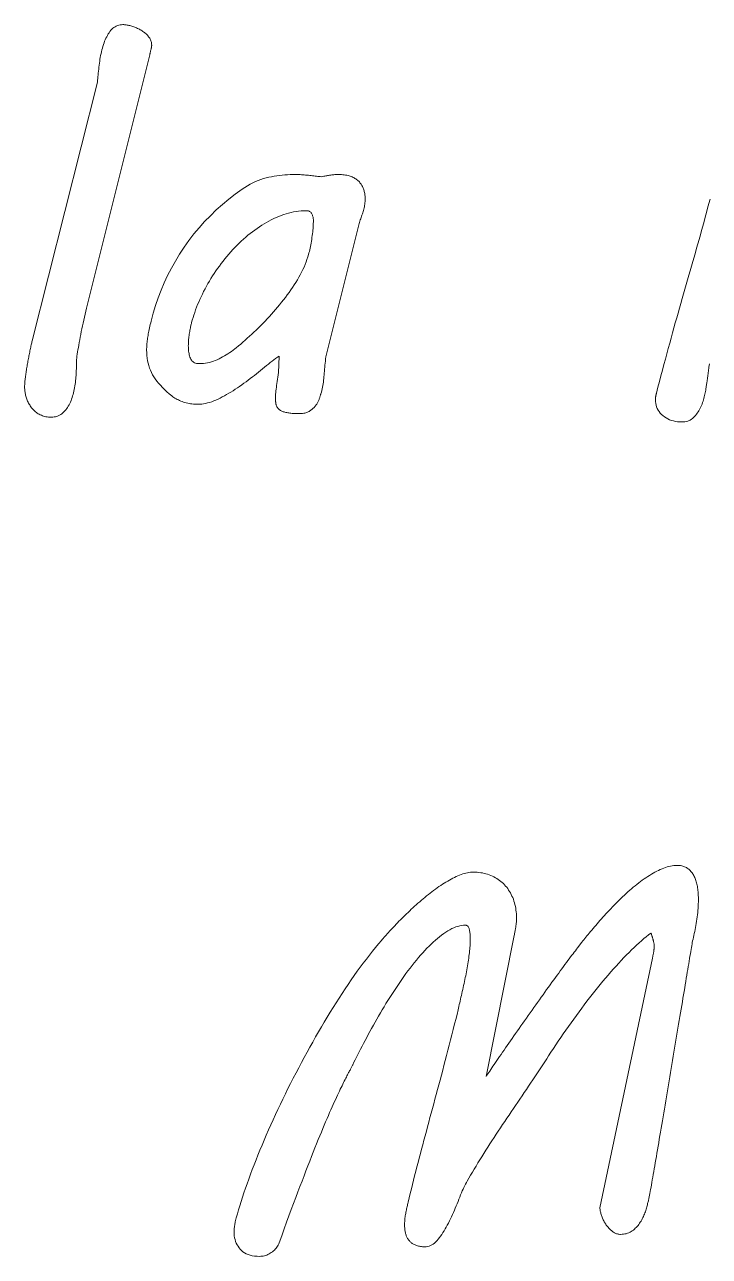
# Model space of a CAD drawing. Extents: x 120.6 to 167.1, y 73.5 to 127.9.
# Drawn here: x 136.31 to 144.14, y 113.58 to 127.66 of the extents above; entities that cross this region are included whole.
import ezdxf

# ---------------------------------------------------------------- set-up
doc = ezdxf.new("R2010")
doc.units = 0

msp = doc.modelspace()

# ---------------------------------------------------------------- linework, layer by layer
at = {"color": 7, "lineweight": 13}
for points in [[(137.141083, 127.005363), (137.142883, 127.025192), (137.144791, 127.045372), (137.146805, 127.065895), (137.148956, 127.086761), (137.151199, 127.107979), (137.153564, 127.129547), (137.156067, 127.151451), (137.158661, 127.173714), (137.161377, 127.19632), (137.164215, 127.219269), (137.167267, 127.242218), (137.170685, 127.264824), (137.174438, 127.287079), (137.178543, 127.30899), (137.182999, 127.330551), (137.187805, 127.351768), (137.192947, 127.372643), (137.198441, 127.393166), (137.204269, 127.413338), (137.210464, 127.433167), (137.217041, 127.452492), (137.224045, 127.471153), (137.231491, 127.489143), (137.239365, 127.506477), (137.247681, 127.52314), (137.256424, 127.539139), (137.265594, 127.554474), (137.275208, 127.569145), (137.285248, 127.583145), (137.295731, 127.596489), (137.306732, 127.608841), (137.318329, 127.619904), (137.330551, 127.629654), (137.343369, 127.638107), (137.356796, 127.645264), (137.370834, 127.651115), (137.385468, 127.65567), (137.400711, 127.65892), (137.416565, 127.660873), (137.433029, 127.661522), (137.442383, 127.661354), (137.451935, 127.660828), (137.4617, 127.659966), (137.471649, 127.658752), (137.481812, 127.657188), (137.492172, 127.655281), (137.502747, 127.653023), (137.513504, 127.650421), (137.524475, 127.647476), (137.535645, 127.64418), (137.54686, 127.640579), (137.557968, 127.636726), (137.568954, 127.632607), (137.579819, 127.628227), (137.590576, 127.623589), (137.601212, 127.618683), (137.611725, 127.613525), (137.622131, 127.608109), (137.632431, 127.602425), (137.642609, 127.596489), (137.652557, 127.590286), (137.662201, 127.583824), (137.671524, 127.577103), (137.680527, 127.570122), (137.689209, 127.562881), (137.697571, 127.555382), (137.705627, 127.547623), (137.713364, 127.539597), (137.720779, 127.531319), (137.727875, 127.522774), (137.734467, 127.514015), (137.740356, 127.505089), (137.74556, 127.495979), (137.750076, 127.486702), (137.753891, 127.477249), (137.757004, 127.467628), (137.75943, 127.457825), (137.761169, 127.447853), (137.762207, 127.437706), (137.762558, 127.427391), (137.762466, 127.422691), (137.762207, 127.417847), (137.76178, 127.412865), (137.761169, 127.40773), (137.760391, 127.402458), (137.75943, 127.397034), (137.758301, 127.391472), (137.757004, 127.385765), (137.755539, 127.379913), (137.753891, 127.373917), (137.752182, 127.367859), (137.750534, 127.361832), (137.748947, 127.355835), (137.747406, 127.349861), (137.745941, 127.343925), (137.744522, 127.338013), (137.743164, 127.33213), (137.741867, 127.326279), (137.740616, 127.32045), (137.739441, 127.314659), (137.016785, 124.418304), (137.00827, 124.383774), (137.000031, 124.349564), (136.992081, 124.315674), (136.984421, 124.282097), (136.977051, 124.24884), (136.969971, 124.215904), (136.963165, 124.183289), (136.956665, 124.150986), (136.950455, 124.119003), (136.944519, 124.087334), (136.938889, 124.056389), (136.933548, 124.026573), (136.928482, 123.997887), (136.923721, 123.970322), (136.919235, 123.943886), (136.915039, 123.918579), (136.911148, 123.894402), (136.907532, 123.871353), (136.904205, 123.849426), (136.901169, 123.828629), (136.901169, 123.759254), (136.901047, 123.741753), (136.900711, 123.72393), (136.900131, 123.705795), (136.899323, 123.68734), (136.898285, 123.668564), (136.897003, 123.649467), (136.895508, 123.630058), (136.893768, 123.610329), (136.8918, 123.590286), (136.889603, 123.569923), (136.887085, 123.549545), (136.884171, 123.529449), (136.880844, 123.509651), (136.877121, 123.490143), (136.872986, 123.470917), (136.868454, 123.451988), (136.86351, 123.433342), (136.858154, 123.414986), (136.852402, 123.396919), (136.846252, 123.379143), (136.839645, 123.361801), (136.83255, 123.345032), (136.824951, 123.32885), (136.816879, 123.31324), (136.808304, 123.29821), (136.799255, 123.283752), (136.789688, 123.269882), (136.779648, 123.256584), (136.769119, 123.243866), (136.758087, 123.231728), (136.746475, 123.220467), (136.734207, 123.210388), (136.721283, 123.2015), (136.707672, 123.193802), (136.693405, 123.187279), (136.678482, 123.181946), (136.662888, 123.177803), (136.646622, 123.174835), (136.6297, 123.173058), (136.612106, 123.17247), (136.59671, 123.172798), (136.581696, 123.173798), (136.567108, 123.175461), (136.552917, 123.177788), (136.539124, 123.180779), (136.525742, 123.184433), (136.512756, 123.188759), (136.500183, 123.193741), (136.488022, 123.199394), (136.476257, 123.205711), (136.46489, 123.212547), (136.453934, 123.219757), (136.44339, 123.227348), (136.433243, 123.235306), (136.423508, 123.243645), (136.414169, 123.252365), (136.405228, 123.261452), (136.396698, 123.27092), (136.38858, 123.280762), (136.380859, 123.290977), (136.37355, 123.30146), (136.366638, 123.31208), (136.360138, 123.322853), (136.354034, 123.333763), (136.348343, 123.344818), (136.343063, 123.356018), (136.338165, 123.367363), (136.333694, 123.378853), (136.32962, 123.390488), (136.325943, 123.402267), (136.322647, 123.414047), (136.319702, 123.425682), (136.317108, 123.437172), (136.31485, 123.448517), (136.312943, 123.459717), (136.311371, 123.470772), (136.310165, 123.481689), (136.309296, 123.492455), (136.308777, 123.503075), (136.308594, 123.513557), (136.308685, 123.523026), (136.308945, 123.532921), (136.309387, 123.543259), (136.309998, 123.554024), (136.310776, 123.565224), (136.311722, 123.576859), (136.312851, 123.588928), (136.314148, 123.601425), (136.315628, 123.614365), (136.317276, 123.627731), (136.319046, 123.641373), (136.320923, 123.655136), (136.322861, 123.669006), (136.324905, 123.682999), (136.327026, 123.697105), (136.329239, 123.711327), (136.331543, 123.725662), (136.333923, 123.74012), (136.336395, 123.754684), (136.338959, 123.769371), (136.341568, 123.784111), (136.344208, 123.798851), (136.346893, 123.813599), (136.349594, 123.828339), (136.352325, 123.843079), (136.355087, 123.857819), (136.35788, 123.872566), (136.360687, 123.887306), (136.363541, 123.902046), (136.366409, 123.916786), (136.369308, 123.931343), (136.372192, 123.945518), (136.375092, 123.959328), (136.377975, 123.972748), (136.380859, 123.985802), (136.383759, 123.998474), (136.386642, 124.01078), (136.389542, 124.022697), (136.392426, 124.034248), (136.395325, 124.045418)], [(139.17894, 123.380592), (139.179138, 123.39769), (139.179749, 123.415451), (139.180756, 123.433876), (139.182175, 123.452972), (139.18399, 123.472725), (139.186218, 123.493149), (139.188858, 123.514236), (139.191895, 123.535988), (139.195328, 123.558403), (139.199173, 123.581482), (139.203018, 123.605461), (139.206451, 123.630562), (139.209488, 123.656799), (139.212128, 123.684158), (139.214355, 123.712646), (139.216171, 123.742256), (139.21759, 123.772995), (139.218597, 123.804871), (139.219208, 123.83786), (139.219406, 123.871986), (139.200134, 123.857849), (139.18045, 123.843193), (139.160355, 123.828018), (139.139862, 123.812325), (139.118958, 123.796112), (139.097656, 123.779373), (139.075943, 123.762115), (139.053833, 123.744339), (139.031311, 123.726044), (139.008392, 123.707222), (138.985184, 123.688232), (138.961792, 123.669418), (138.938232, 123.650772), (138.914505, 123.632301), (138.89061, 123.614006), (138.866531, 123.595879), (138.84227, 123.577927), (138.817841, 123.56015), (138.793243, 123.542549), (138.768478, 123.525116), (138.743637, 123.508049), (138.718811, 123.491531), (138.694031, 123.475555), (138.669281, 123.460136), (138.644547, 123.445267), (138.619843, 123.430946), (138.595169, 123.417168), (138.570526, 123.403946), (138.545914, 123.391266), (138.521332, 123.379143), (138.496918, 123.367882), (138.472824, 123.357811), (138.449051, 123.348923), (138.425598, 123.341217), (138.402466, 123.334702), (138.379639, 123.329369), (138.357132, 123.325218), (138.334946, 123.322258), (138.31308, 123.32048), (138.291534, 123.319885), (138.274277, 123.320145), (138.257202, 123.32093), (138.24028, 123.322227), (138.223541, 123.324051), (138.206985, 123.326393), (138.190598, 123.329254), (138.174377, 123.332634), (138.15834, 123.33654), (138.142471, 123.340958), (138.12677, 123.345901), (138.111389, 123.35128), (138.096481, 123.357002), (138.082031, 123.363075), (138.068039, 123.369492), (138.054504, 123.376251), (138.041443, 123.383362), (138.028839, 123.390823), (138.016693, 123.398628), (138.00502, 123.406776), (137.993805, 123.415276), (137.96402, 123.43956), (137.935944, 123.463837), (137.909561, 123.488121), (137.884888, 123.512398), (137.861923, 123.536682), (137.840668, 123.560959), (137.821106, 123.585243), (137.803253, 123.60952), (137.787109, 123.633804), (137.772675, 123.658081), (137.759766, 123.68277), (137.74823, 123.708267), (137.738037, 123.734566), (137.729202, 123.761681), (137.721725, 123.789604), (137.715622, 123.818336), (137.710861, 123.847878), (137.707458, 123.878227), (137.705429, 123.909393), (137.704742, 123.94136), (137.70488, 123.955872), (137.705261, 123.970497), (137.705917, 123.985237), (137.706833, 124.000099), (137.708008, 124.015068), (137.709427, 124.030159), (137.711121, 124.045364), (137.713074, 124.060684), (137.715286, 124.076118), (137.717758, 124.091667), (137.72049, 124.107513), (137.72348, 124.12381), (137.72673, 124.140579), (137.73024, 124.157806), (137.734009, 124.175499), (137.738052, 124.193649), (137.74234, 124.212265), (137.746887, 124.231339), (137.751709, 124.250885), (137.756775, 124.270882), (137.780319, 124.361549), (137.807022, 124.450851), (137.836853, 124.538795), (137.869858, 124.625381), (137.906006, 124.710609), (137.945297, 124.794479), (137.987747, 124.876991), (138.033356, 124.958145), (138.082092, 125.037941), (138.134003, 125.116379), (138.188751, 125.192993), (138.246094, 125.267319), (138.306, 125.339371), (138.368484, 125.409134), (138.433533, 125.476616), (138.50116, 125.541809), (138.57135, 125.604721), (138.644119, 125.665352), (138.719467, 125.723701), (138.797379, 125.779762), (138.828018, 125.800385), (138.858658, 125.819481), (138.889297, 125.837036), (138.919937, 125.853065), (138.950592, 125.867561), (138.981232, 125.880531), (139.011871, 125.89196), (139.042511, 125.901863), (139.073151, 125.910233), (139.10379, 125.917068), (139.134399, 125.922829), (139.164948, 125.927994), (139.19545, 125.932541), (139.225876, 125.936493), (139.256256, 125.939827), (139.286591, 125.942558), (139.316849, 125.944687), (139.347061, 125.946205), (139.377197, 125.947113), (139.407288, 125.947418), (139.420746, 125.947327), (139.434525, 125.947067), (139.448608, 125.946632), (139.463028, 125.94603), (139.477753, 125.945251), (139.492798, 125.944298), (139.508163, 125.943169), (139.523834, 125.941864), (139.539841, 125.940392), (139.556152, 125.938744), (139.572479, 125.937012), (139.58847, 125.935272), (139.604156, 125.93354), (139.619522, 125.931808), (139.634567, 125.930069), (139.649292, 125.928337), (139.663696, 125.926605), (139.677795, 125.924866), (139.691559, 125.923134), (139.705017, 125.921402), (139.718079, 125.924202), (139.730637, 125.926834), (139.742706, 125.929291), (139.754272, 125.931572), (139.765366, 125.933685), (139.775955, 125.935623), (139.786057, 125.937386), (139.79567, 125.938972), (139.804794, 125.940392), (139.813416, 125.941635), (139.821838, 125.942734), (139.830353, 125.943718), (139.838959, 125.94458), (139.847641, 125.945335), (139.856415, 125.945969), (139.86528, 125.946487), (139.874222, 125.946899), (139.883255, 125.947182), (139.89238, 125.947357), (139.901581, 125.947418), (139.91864, 125.947182), (139.93512, 125.946487), (139.951004, 125.945335), (139.966324, 125.943718), (139.981079, 125.941635), (139.995239, 125.939095), (140.00882, 125.936081), (140.021835, 125.932617), (140.034256, 125.928688), (140.046112, 125.924294), (140.057434, 125.91951), (140.068314, 125.914406), (140.07872, 125.908989), (140.088654, 125.903252), (140.098145, 125.897194), (140.107162, 125.890816), (140.115723, 125.884125), (140.12381, 125.877121), (140.131439, 125.869789), (140.138611, 125.862144), (140.145355, 125.854225), (140.151733, 125.846069), (140.15773, 125.837692), (140.163345, 125.829079), (140.168594, 125.820229), (140.173462, 125.811157), (140.177963, 125.801849), (140.182083, 125.792305), (140.185822, 125.782539), (140.189194, 125.772537), (140.192215, 125.762375), (140.194916, 125.752129), (140.197296, 125.741798), (140.199371, 125.731377), (140.201111, 125.720871), (140.202545, 125.710274), (140.203659, 125.699593), (140.204453, 125.688828), (140.204926, 125.677971), (140.205093, 125.66703), (140.204865, 125.652069), (140.204163, 125.63726), (140.203003, 125.622589), (140.201385, 125.608063), (140.19931, 125.593681), (140.196762, 125.579445), (140.193756, 125.565353), (140.190292, 125.551407), (140.186356, 125.537605), (140.181961, 125.523949), (140.177338, 125.510345), (140.172714, 125.496719), (140.168091, 125.483063), (140.163467, 125.469376), (140.158844, 125.455658), (140.154221, 125.44191), (140.149597, 125.428139), (140.144974, 125.414337), (140.14035, 125.400505), (140.135712, 125.386642), (139.754166, 123.863312), (139.751877, 123.838661), (139.749649, 123.814407), (139.747482, 123.790558), (139.745377, 123.767113), (139.743317, 123.74408), (139.741333, 123.721443), (139.739395, 123.699219), (139.737518, 123.677391), (139.735687, 123.655975), (139.733932, 123.634956), (139.732025, 123.614288), (139.729767, 123.59391), (139.727173, 123.573822), (139.724213, 123.554024), (139.720917, 123.534515), (139.717285, 123.515289), (139.713287, 123.496353), (139.708954, 123.477715), (139.704269, 123.459358), (139.699249, 123.441292), (139.697464, 123.435959), (139.695602, 123.430367), (139.693649, 123.424515), (139.691605, 123.418396), (139.689484, 123.412025), (139.687271, 123.405388), (139.684982, 123.398499), (139.682587, 123.391342), (139.680115, 123.383926), (139.677567, 123.376251), (139.674805, 123.368477), (139.671722, 123.360756), (139.668335, 123.353096), (139.664612, 123.345497), (139.660583, 123.337952), (139.656235, 123.330467), (139.651566, 123.323036), (139.646576, 123.315666), (139.641266, 123.308357), (139.635651, 123.301102), (139.62973, 123.293976), (139.623505, 123.287048), (139.617004, 123.280327), (139.610214, 123.273811), (139.603134, 123.267494), (139.595764, 123.261383), (139.588104, 123.25547), (139.580154, 123.249763), (139.571915, 123.244255), (139.563385, 123.238953), (139.554459, 123.234009), (139.544998, 123.229584), (139.535034, 123.225685), (139.524536, 123.222298), (139.513519, 123.219437), (139.501984, 123.217094), (139.489929, 123.215279), (139.477356, 123.213974), (139.464264, 123.213196), (139.450653, 123.212936), (139.43309, 123.213051), (139.41626, 123.213402), (139.400146, 123.213974), (139.38475, 123.214783), (139.370071, 123.215828), (139.356125, 123.217094), (139.342911, 123.218597), (139.330399, 123.220337), (139.318634, 123.222298), (139.307571, 123.224495), (139.297119, 123.226913), (139.287155, 123.22953), (139.277695, 123.232346), (139.268723, 123.235367), (139.260239, 123.238586), (139.252243, 123.242012), (139.244751, 123.245644), (139.237732, 123.249474), (139.231216, 123.253502), (139.225189, 123.257736), (139.219604, 123.262161), (139.214432, 123.266762), (139.209671, 123.27153), (139.205307, 123.276474), (139.20134, 123.281586), (139.197784, 123.286873), (139.194641, 123.292343), (139.191895, 123.297974), (139.189545, 123.303787), (139.187607, 123.309769), (139.185959, 123.315941), (139.184494, 123.322311), (139.183182, 123.328888), (139.182068, 123.33567), (139.181107, 123.342651), (139.180328, 123.349831), (139.179718, 123.357216), (139.179291, 123.364807), (139.179031, 123.372597)], [(138.219269, 124.25354), (138.216949, 124.245102), (138.214584, 124.23597), (138.212204, 124.226135), (138.209793, 124.215614), (138.207352, 124.204399), (138.20488, 124.19249), (138.202377, 124.179886), (138.199844, 124.166595), (138.197281, 124.152603), (138.194702, 124.137917), (138.19223, 124.122887), (138.190018, 124.107857), (138.188065, 124.092827), (138.186371, 124.077797), (138.184937, 124.062767), (138.183777, 124.047729), (138.182861, 124.0327), (138.18222, 124.01767), (138.181824, 124.00264), (138.181686, 123.98761), (138.181915, 123.97216), (138.182617, 123.957024), (138.183777, 123.942215), (138.185394, 123.927719), (138.187469, 123.913536), (138.190018, 123.899681), (138.193024, 123.886139), (138.196487, 123.87291), (138.200424, 123.860008), (138.204819, 123.84742), (138.209991, 123.835609), (138.216263, 123.825043), (138.223633, 123.81572), (138.232101, 123.80764), (138.241669, 123.800804), (138.252335, 123.795212), (138.264099, 123.790863), (138.276962, 123.787758), (138.290924, 123.785889), (138.305984, 123.785271), (138.330109, 123.785805), (138.353912, 123.787407), (138.377396, 123.790085), (138.400574, 123.793823), (138.423416, 123.798637), (138.445953, 123.80452), (138.46817, 123.81147), (138.490051, 123.819496), (138.511642, 123.828583), (138.532898, 123.838745), (138.553864, 123.849655), (138.574585, 123.861), (138.595032, 123.87278), (138.615219, 123.884995), (138.635147, 123.897636), (138.654816, 123.910721), (138.674225, 123.924232), (138.693375, 123.938179), (138.712265, 123.95256), (138.730896, 123.967377), (138.755798, 123.987854), (138.780792, 124.008827), (138.805862, 124.030289), (138.831024, 124.052238), (138.856277, 124.074684), (138.881622, 124.097626), (138.907043, 124.121056), (138.932541, 124.144974), (138.958145, 124.16938), (138.983826, 124.194283), (139.009399, 124.219566), (139.034698, 124.245102), (139.059708, 124.270897), (139.084412, 124.296959), (139.108841, 124.323273), (139.13298, 124.349854), (139.15683, 124.376694), (139.180389, 124.403793), (139.203659, 124.431152), (139.226639, 124.458771), (139.249207, 124.486595), (139.271271, 124.514557), (139.292801, 124.542671), (139.313812, 124.570923), (139.334305, 124.599327), (139.354279, 124.627869), (139.373734, 124.656563), (139.39267, 124.685394), (139.411087, 124.714371), (139.42897, 124.743492), (139.446136, 124.772675), (139.462326, 124.801826), (139.47757, 124.830948), (139.491867, 124.860039), (139.505219, 124.889107), (139.517593, 124.918144), (139.529037, 124.947151), (139.539505, 124.976128), (139.549042, 125.005074), (139.557602, 125.033997), (139.562164, 125.051018), (139.566559, 125.068565), (139.570831, 125.086632), (139.574951, 125.105217), (139.578918, 125.124329), (139.582748, 125.143951), (139.586441, 125.164101), (139.589981, 125.184769), (139.593369, 125.205956), (139.596619, 125.227661), (139.59964, 125.249397), (139.602356, 125.270676), (139.604736, 125.291489), (139.606796, 125.311836), (139.608551, 125.331726), (139.609985, 125.351151), (139.611099, 125.37011), (139.611893, 125.388611), (139.612366, 125.406647), (139.612518, 125.424225), (139.61235, 125.431725), (139.611832, 125.439194), (139.610962, 125.44664), (139.609741, 125.454056), (139.608185, 125.461441), (139.606277, 125.468796), (139.604034, 125.47612), (139.601425, 125.483421), (139.59848, 125.490692), (139.595184, 125.497932), (139.5914, 125.504799), (139.586975, 125.510941), (139.581909, 125.516357), (139.576218, 125.521057), (139.569885, 125.525032), (139.562927, 125.528282), (139.555328, 125.530815), (139.547089, 125.532616), (139.538208, 125.533707), (139.528702, 125.534065), (139.500351, 125.533516), (139.471985, 125.531868), (139.443588, 125.529121), (139.415161, 125.525276), (139.386703, 125.520332), (139.358215, 125.51429), (139.329697, 125.507156), (139.301147, 125.498917), (139.272583, 125.489578), (139.243973, 125.479141), (139.215454, 125.467781), (139.187149, 125.455673), (139.159042, 125.44281), (139.131134, 125.429192), (139.103424, 125.414825), (139.075912, 125.399712), (139.048615, 125.383842), (139.021515, 125.367218), (138.994629, 125.349846), (138.967926, 125.331726), (138.941467, 125.312889), (138.915253, 125.293396), (138.889313, 125.273232), (138.863632, 125.252403), (138.838211, 125.230919), (138.813049, 125.208763), (138.788147, 125.185936), (138.763504, 125.162453), (138.73912, 125.138298), (138.714996, 125.113487), (138.691223, 125.088165), (138.667892, 125.0625), (138.644974, 125.036484), (138.622498, 125.010117), (138.600464, 124.983414), (138.578857, 124.956352), (138.557678, 124.928955), (138.536942, 124.901199), (138.516632, 124.873108), (138.496765, 124.844666), (138.477386, 124.815956), (138.458557, 124.787086), (138.440262, 124.758034), (138.422531, 124.728806), (138.40535, 124.699409), (138.388718, 124.669838), (138.372635, 124.640099), (138.357086, 124.610176), (138.342102, 124.580086), (138.327667, 124.549828), (138.313828, 124.519547), (138.300674, 124.48941), (138.288162, 124.459419), (138.276337, 124.429581), (138.265152, 124.399879), (138.254654, 124.370323), (138.244812, 124.340912), (138.235626, 124.311646), (138.227112, 124.282516)], [(138.71933, 113.971779), (138.730759, 114.016205), (138.743042, 114.061615), (138.756195, 114.108009), (138.770203, 114.155388), (138.785095, 114.203743), (138.800858, 114.25309), (138.817474, 114.303413), (138.834961, 114.354721), (138.853317, 114.407013), (138.872543, 114.460281), (138.892502, 114.514282), (138.913055, 114.568741), (138.934235, 114.623657), (138.956009, 114.679039), (138.978409, 114.734886), (139.001404, 114.791199), (139.024994, 114.847969), (139.04921, 114.905197), (139.07402, 114.962898), (139.099442, 115.021057), (139.125427, 115.079529), (139.151947, 115.138184), (139.17897, 115.197006), (139.206512, 115.255997), (139.234573, 115.31517), (139.263168, 115.374512), (139.292282, 115.434029), (139.321899, 115.493721), (139.352051, 115.553581), (139.382721, 115.613625), (139.413773, 115.673584), (139.445038, 115.733231), (139.476547, 115.792564), (139.508286, 115.85157), (139.540253, 115.910263), (139.572464, 115.968643), (139.604889, 116.026703), (139.637558, 116.084435), (139.670456, 116.141861), (139.703583, 116.198959), (139.736908, 116.255585), (139.770401, 116.311577), (139.804077, 116.366936), (139.837921, 116.421654), (139.871948, 116.475739), (139.906143, 116.529182), (139.940521, 116.581993), (139.975052, 116.634171), (140.009781, 116.685707), (140.044662, 116.73661), (140.07959, 116.786659), (140.114441, 116.83564), (140.1492, 116.883553), (140.183868, 116.930389), (140.21846, 116.976166), (140.25296, 117.020866), (140.287369, 117.064499), (140.321701, 117.107063), (140.355927, 117.14856), (140.390091, 117.18898), (140.400162, 117.200226), (140.410721, 117.21199), (140.421783, 117.224274), (140.433334, 117.237083), (140.445374, 117.250404), (140.457901, 117.264252), (140.470917, 117.278618), (140.484436, 117.293503), (140.498444, 117.308914), (140.512939, 117.324837), (140.527847, 117.341087), (140.543106, 117.357445), (140.558716, 117.373924), (140.574677, 117.390511), (140.590973, 117.407219), (140.607635, 117.424042), (140.624634, 117.440987), (140.641968, 117.458038), (140.659668, 117.475204), (140.677704, 117.492493), (140.695999, 117.509819), (140.714462, 117.527122), (140.733109, 117.544395), (140.751923, 117.561638), (140.77092, 117.57885), (140.790085, 117.596031), (140.809418, 117.61319), (140.828934, 117.630318), (140.848618, 117.647415), (140.868469, 117.664482), (140.888428, 117.681366), (140.908417, 117.697899), (140.928436, 117.714081), (140.948486, 117.729927), (140.968567, 117.745415), (140.988663, 117.760567), (141.008804, 117.775368), (141.028961, 117.789818), (141.049149, 117.803925), (141.069366, 117.81768), (141.089539, 117.831009), (141.109604, 117.843811), (141.129547, 117.856094), (141.149384, 117.867859), (141.169098, 117.879105), (141.18869, 117.889832), (141.208176, 117.900032), (141.227539, 117.909721), (141.246796, 117.918884), (141.26593, 117.927521), (141.284866, 117.935486), (141.303513, 117.942612), (141.321869, 117.948898), (141.339935, 117.954346), (141.357712, 117.958961), (141.375198, 117.96273), (141.392395, 117.965668), (141.409302, 117.967758), (141.425919, 117.969017), (141.442261, 117.969437), (141.464035, 117.969063), (141.485443, 117.967934), (141.50647, 117.966057), (141.527115, 117.963425), (141.547394, 117.960045), (141.567307, 117.95591), (141.586823, 117.951027), (141.605972, 117.945389), (141.624756, 117.938995), (141.643143, 117.931862), (141.661102, 117.924026), (141.678528, 117.915558), (141.695435, 117.906448), (141.711823, 117.896713), (141.727692, 117.886337), (141.743042, 117.87532), (141.757874, 117.86367), (141.772186, 117.851387), (141.78598, 117.838463), (141.79924, 117.824905), (141.811951, 117.81076), (141.824097, 117.796059), (141.835663, 117.780815), (141.846649, 117.765015), (141.857056, 117.748672), (141.866882, 117.731773), (141.876129, 117.714333), (141.884796, 117.696335), (141.892899, 117.677795), (141.900406, 117.658699), (141.907272, 117.639145), (141.913422, 117.619217), (141.918839, 117.598907), (141.923538, 117.578224), (141.927505, 117.557167), (141.930756, 117.535736), (141.933289, 117.513924), (141.935089, 117.491745), (141.936188, 117.469177), (141.936539, 117.446243), (141.936462, 117.436417), (141.936249, 117.42659), (141.935898, 117.416763), (141.935379, 117.406929), (141.934738, 117.397102), (141.933945, 117.387276), (141.932999, 117.377449), (141.931915, 117.367622), (141.930695, 117.357796), (141.929321, 117.347961), (141.927826, 117.338104), (141.926254, 117.328194), (141.924591, 117.318222), (141.922836, 117.308189), (141.921005, 117.298103), (141.919083, 117.287956), (141.917068, 117.277756), (141.914978, 117.267494), (141.912796, 117.257172), (141.910522, 117.246796), (141.589676, 115.633858), (141.598694, 115.647629), (141.608398, 115.662354), (141.618805, 115.67804), (141.629913, 115.694672), (141.641708, 115.712265), (141.65419, 115.730804), (141.667374, 115.750305), (141.681244, 115.770752), (141.695816, 115.79216), (141.711075, 115.814514), (141.726883, 115.837616), (141.743103, 115.861229), (141.75972, 115.885361), (141.776749, 115.910019), (141.794174, 115.935196), (141.812012, 115.960892), (141.830261, 115.987114), (141.848907, 116.013847), (141.86795, 116.041107), (141.887405, 116.068886), (141.90715, 116.097038), (141.927063, 116.125427), (141.947144, 116.154045), (141.967407, 116.182892), (141.987854, 116.211967), (142.008453, 116.24128), (142.029236, 116.270821), (142.050201, 116.300598), (142.071335, 116.330597), (142.092636, 116.360832), (142.113983, 116.391083), (142.135239, 116.421135), (142.156418, 116.450974), (142.177505, 116.480621), (142.198502, 116.510063), (142.219406, 116.539299), (142.240234, 116.568336), (142.260986, 116.597168), (142.281631, 116.625801), (142.3022, 116.654228), (142.322556, 116.682312), (142.342606, 116.7099), (142.362335, 116.737), (142.381744, 116.763603), (142.400833, 116.789726), (142.419617, 116.815346), (142.438065, 116.840485), (142.456207, 116.865128), (142.47403, 116.889275), (142.491531, 116.912933), (142.50856, 116.935898), (142.524948, 116.95797), (142.540695, 116.979141), (142.555817, 116.99942), (142.570297, 117.018799), (142.584152, 117.037285), (142.597351, 117.054878), (142.609924, 117.071571), (142.621872, 117.087364), (142.633163, 117.102264), (142.685196, 117.168747), (142.695831, 117.182274), (142.70694, 117.196266), (142.718506, 117.210724), (142.73053, 117.225632), (142.743011, 117.241013), (142.755966, 117.256851), (142.769379, 117.273155), (142.783249, 117.289925), (142.797577, 117.307152), (142.812378, 117.324837), (142.827576, 117.34285), (142.843079, 117.361031), (142.858902, 117.379387), (142.875061, 117.397911), (142.89151, 117.416618), (142.908295, 117.435493), (142.925385, 117.454536), (142.94281, 117.473763), (142.960541, 117.493156), (142.978592, 117.512726), (142.996902, 117.532356), (143.015411, 117.551926), (143.034134, 117.571434), (143.053055, 117.590889), (143.072174, 117.610283), (143.091492, 117.629623), (143.111023, 117.648903), (143.130753, 117.668121), (143.150681, 117.687286), (143.170807, 117.706398), (143.191071, 117.725273), (143.211395, 117.743744), (143.231781, 117.76181), (143.252213, 117.779472), (143.272705, 117.796722), (143.293259, 117.813576), (143.313873, 117.830025), (143.334534, 117.846069), (143.355255, 117.86171), (143.376038, 117.876938), (143.396835, 117.891693), (143.417557, 117.905899), (143.438217, 117.919563), (143.458832, 117.932671), (143.479385, 117.945229), (143.499878, 117.957237), (143.520309, 117.968697), (143.540695, 117.979614), (143.56102, 117.989975), (143.581268, 117.999786), (143.601425, 118.00885), (143.621399, 118.01696), (143.641205, 118.024109), (143.660828, 118.030312), (143.680283, 118.035561), (143.699554, 118.039848), (143.718658, 118.04319), (143.737595, 118.045578), (143.756363, 118.047005), (143.774948, 118.047485), (143.788589, 118.047165), (143.801773, 118.046211), (143.814484, 118.044624), (143.826752, 118.042397), (143.838531, 118.039536), (143.849869, 118.036034), (143.860733, 118.031906), (143.87114, 118.02713), (143.881088, 118.021729), (143.890564, 118.015686), (143.899643, 118.009109), (143.908371, 118.002098), (143.916748, 117.994659), (143.924789, 117.986778), (143.93248, 117.97847), (143.939819, 117.969727), (143.946823, 117.960548), (143.953461, 117.950935), (143.959763, 117.940895), (143.965729, 117.930412), (143.971329, 117.919533), (143.976593, 117.908272), (143.981506, 117.896637), (143.986069, 117.884628), (143.990295, 117.872238), (143.994171, 117.859482), (143.997696, 117.846344), (144.00087, 117.832832), (144.003708, 117.818939), (144.006195, 117.804672), (144.008392, 117.790161), (144.010345, 117.775536), (144.012085, 117.760796), (144.013596, 117.745941), (144.014862, 117.730965), (144.0159, 117.715874), (144.016708, 117.700668), (144.017288, 117.685349), (144.017639, 117.669914), (144.017761, 117.654366), (144.017548, 117.630058), (144.016937, 117.60569), (144.01593, 117.581261), (144.014511, 117.556778), (144.012695, 117.532242), (144.010468, 117.507637), (144.007843, 117.482986), (144.004807, 117.458267), (144.001358, 117.433495), (143.997513, 117.408669), (143.993408, 117.384041), (143.989197, 117.359871), (143.984863, 117.336174), (143.980408, 117.312927), (143.975845, 117.290154), (143.971161, 117.267838), (143.966354, 117.245987), (143.961441, 117.224594), (143.956421, 117.203667), (143.951263, 117.183205), (143.948273, 117.166321), (143.945084, 117.148056), (143.941681, 117.128395), (143.938095, 117.107353), (143.934296, 117.084923), (143.930283, 117.061104), (143.926086, 117.035896), (143.921661, 117.009308), (143.917053, 116.981323), (143.912247, 116.951958), (143.907242, 116.921448), (143.902069, 116.890038), (143.896729, 116.857735), (143.891205, 116.824539), (143.885513, 116.790443), (143.879639, 116.755455), (143.873596, 116.719566), (143.867386, 116.682785), (143.860992, 116.645111), (143.854431, 116.606537), (143.847748, 116.567192), (143.840973, 116.527214), (143.834106, 116.486603), (143.827148, 116.445358), (143.820114, 116.403473), (143.812988, 116.360947), (143.805771, 116.317795), (143.798477, 116.274002), (143.791092, 116.229576), (143.783615, 116.184509), (143.776093, 116.139053), (143.768524, 116.09346), (143.760941, 116.047714), (143.753326, 116.001823), (143.745682, 115.955795), (143.738007, 115.909615), (143.730301, 115.863297), (143.722565, 115.816826), (143.714813, 115.770218), (143.707016, 115.723465), (143.699219, 115.676697), (143.691406, 115.630043), (143.683609, 115.583504), (143.675797, 115.537079), (143.667999, 115.490776), (143.660187, 115.44458), (143.65239, 115.398506), (143.644577, 115.352547), (143.63678, 115.306702), (143.628967, 115.260971), (143.621216, 115.215607), (143.613586, 115.170845), (143.606079, 115.126694), (143.598679, 115.083145), (143.5914, 115.040207), (143.584229, 114.997871), (143.577179, 114.956146), (143.570236, 114.915031), (143.563416, 114.874519), (143.556702, 114.83461), (143.55011, 114.795433), (143.54364, 114.757088), (143.537277, 114.719582), (143.531036, 114.682915), (143.524902, 114.647087), (143.51889, 114.612099), (143.513, 114.577942), (143.507217, 114.544632), (143.501556, 114.512154), (143.496002, 114.480515), (143.490616, 114.449997), (143.485428, 114.42086), (143.480438, 114.393105), (143.475647, 114.366745), (143.471069, 114.341774), (143.46669, 114.318184), (143.462524, 114.295982), (143.458542, 114.275169), (143.454773, 114.255745), (143.451202, 114.237709), (143.449371, 114.229324), (143.447327, 114.220367), (143.445084, 114.210831), (143.442642, 114.200714), (143.440002, 114.190018), (143.437149, 114.178741), (143.434097, 114.166893), (143.430847, 114.154465), (143.427399, 114.141457), (143.423737, 114.127869), (143.419815, 114.114021), (143.415527, 114.100235), (143.410904, 114.086502), (143.40593, 114.07283), (143.40062, 114.059219), (143.394958, 114.045662), (143.388931, 114.032158), (143.382584, 114.018723), (143.37587, 114.005341), (143.36882, 113.992012), (143.361359, 113.978889), (143.353439, 113.96611), (143.345062, 113.953682), (143.336212, 113.941597), (143.326904, 113.929863), (143.317139, 113.918472), (143.3069, 113.907433), (143.296204, 113.896736), (143.285049, 113.886391), (143.273438, 113.876389), (143.261307, 113.86705), (143.248627, 113.858696), (143.235413, 113.851326), (143.221634, 113.84494), (143.207306, 113.839531), (143.192444, 113.835114), (143.177017, 113.831673), (143.161041, 113.829216), (143.144531, 113.827744), (143.127457, 113.827248), (143.118256, 113.827553), (143.109131, 113.828461), (143.100098, 113.829979), (143.091156, 113.832108), (143.082291, 113.834839), (143.073517, 113.838173), (143.064835, 113.842117), (143.056229, 113.846672), (143.047714, 113.85183), (143.039291, 113.857597), (143.031006, 113.863831), (143.022873, 113.870377), (143.014923, 113.877243), (143.007156, 113.884422), (142.999542, 113.891922), (142.992126, 113.899742), (142.984863, 113.907883), (142.977783, 113.916336), (142.970871, 113.92511), (142.964142, 113.934196), (142.957642, 113.94352), (142.951416, 113.952988), (142.945496, 113.962601), (142.939865, 113.972359), (142.934509, 113.982254), (142.929459, 113.992302), (142.924683, 114.002487), (142.920197, 114.012825), (142.916016, 114.0233), (142.912109, 114.033928), (142.908508, 114.044518), (142.905228, 114.054909), (142.902267, 114.065102), (142.899628, 114.075089), (142.897293, 114.084869), (142.895279, 114.094452), (142.8936, 114.103836), (142.892227, 114.113014), (142.891174, 114.121986), (142.890427, 114.13076), (143.491669, 116.986641), (143.493378, 116.994652), (143.495026, 117.002487), (143.496613, 117.010147), (143.498138, 117.017632), (143.499619, 117.02494), (143.501038, 117.032082), (143.502396, 117.039047), (143.503693, 117.045845), (143.504944, 117.05246), (143.506119, 117.058907), (143.507217, 117.065239), (143.508209, 117.07151), (143.509064, 117.077728), (143.509827, 117.083885), (143.510452, 117.089981), (143.510986, 117.096024), (143.511383, 117.102005), (143.511673, 117.107933), (143.511841, 117.1138), (143.511902, 117.119606), (143.511826, 117.125908), (143.511612, 117.132095), (143.511246, 117.138168), (143.510742, 117.144119), (143.510101, 117.149963), (143.509308, 117.155685), (143.508362, 117.161293), (143.507278, 117.166786), (143.506042, 117.172157), (143.504669, 117.177422), (143.50325, 117.182594), (143.501846, 117.187714), (143.500473, 117.192772), (143.49913, 117.197769), (143.497803, 117.202713), (143.496521, 117.207596), (143.49527, 117.212425), (143.494034, 117.217194), (143.492844, 117.221909), (143.491669, 117.226563), (143.489929, 117.231705), (143.488205, 117.236732), (143.486465, 117.241646), (143.484726, 117.246445), (143.483002, 117.251129), (143.481262, 117.255699), (143.479523, 117.260147), (143.477798, 117.264488), (143.476059, 117.268707), (143.474319, 117.272812), (143.44812, 117.252617), (143.421539, 117.231361), (143.394592, 117.20903), (143.367264, 117.185631), (143.339554, 117.161163), (143.311478, 117.13562), (143.28302, 117.109016), (143.254181, 117.081337), (143.224976, 117.052589), (143.195389, 117.022774), (143.165588, 116.992081), (143.135727, 116.960686), (143.105804, 116.928604), (143.075836, 116.895821), (143.045792, 116.86235), (143.015701, 116.828186), (142.985565, 116.79332), (142.955353, 116.757767), (142.925095, 116.721519), (142.89476, 116.684578), (142.86441, 116.647057), (142.834061, 116.609077), (142.803711, 116.570633), (142.773361, 116.531723), (142.743011, 116.492355), (142.712662, 116.452522), (142.682312, 116.412231), (142.651962, 116.371475), (142.621613, 116.330254), (142.591263, 116.288567), (142.561066, 116.246643), (142.531189, 116.204689), (142.501633, 116.162697), (142.472397, 116.120689), (142.443481, 116.078644), (142.414871, 116.036568), (142.386581, 115.994469), (142.358627, 115.952339), (142.330978, 115.910179), (142.30365, 115.867989), (142.282089, 115.834869), (142.260223, 115.801392), (142.238037, 115.76757), (142.215546, 115.733406), (142.192719, 115.698891), (142.169586, 115.664032), (142.146118, 115.628822), (142.122345, 115.593269), (142.098251, 115.557373), (142.073837, 115.521126), (142.049255, 115.484688), (142.024643, 115.448227), (142, 115.411728), (141.975327, 115.375206), (141.950638, 115.338654), (141.925903, 115.302078), (141.901154, 115.265465), (141.876358, 115.228828), (141.851547, 115.192162), (141.826706, 115.155464), (141.80191, 115.118759), (141.777267, 115.082047), (141.752777, 115.045334), (141.728424, 115.008629), (141.704208, 114.971916), (141.680145, 114.935204), (141.656235, 114.898491), (141.632446, 114.861786), (141.608826, 114.825073), (141.585342, 114.788361), (141.562134, 114.751816), (141.539383, 114.715576), (141.517044, 114.679665), (141.495148, 114.644066), (141.473694, 114.608788), (141.452667, 114.573822), (141.432068, 114.539185), (141.411896, 114.50486), (141.392181, 114.470848), (141.372879, 114.437157), (141.363602, 114.420509), (141.354263, 114.402939), (141.344864, 114.384438), (141.335419, 114.365013), (141.325912, 114.344658), (141.316345, 114.323387), (141.306717, 114.301186), (141.297028, 114.278061), (141.287292, 114.254013), (141.277496, 114.229042), (141.267563, 114.203659), (141.257431, 114.178398), (141.247101, 114.153244), (141.236557, 114.128212), (141.22583, 114.103302), (141.214874, 114.078499), (141.203735, 114.05381), (141.192398, 114.029243), (141.180847, 114.004791), (141.169098, 113.980446), (141.15715, 113.956512), (141.14505, 113.933273), (141.132767, 113.910728), (141.1203, 113.888878), (141.107666, 113.867714), (141.094864, 113.847252), (141.081879, 113.827477), (141.068741, 113.808403), (141.055405, 113.790016), (141.041916, 113.772331), (141.028137, 113.755852), (141.013992, 113.741112), (140.999466, 113.728104), (140.984558, 113.716827), (140.969284, 113.707291), (140.953629, 113.699486), (140.937607, 113.693413), (140.921204, 113.689079), (140.904419, 113.686478), (140.887268, 113.685608), (140.874191, 113.685814), (140.861542, 113.686417), (140.849319, 113.687431), (140.83754, 113.68885), (140.826202, 113.690666), (140.815292, 113.692894), (140.80481, 113.695526), (140.794769, 113.698563), (140.785156, 113.702003), (140.77597, 113.705849), (140.767212, 113.710022), (140.758804, 113.714462), (140.750793, 113.719154), (140.743134, 113.724113), (140.73587, 113.729332), (140.728973, 113.73481), (140.722458, 113.740547), (140.716309, 113.746544), (140.710556, 113.7528), (140.705154, 113.759323), (140.700104, 113.766083), (140.695328, 113.773079), (140.690857, 113.780304), (140.686661, 113.787766), (140.682755, 113.795456), (140.679138, 113.803375), (140.675812, 113.811523), (140.672791, 113.819908), (140.670044, 113.828522), (140.667587, 113.837364), (140.66539, 113.846397), (140.663422, 113.855576), (140.661682, 113.864899), (140.660187, 113.874367), (140.658905, 113.88398), (140.657867, 113.89373), (140.657059, 113.903633), (140.656479, 113.913673), (140.656128, 113.923866), (140.656021, 113.934196), (140.656143, 113.947495), (140.65654, 113.960793), (140.657196, 113.974091), (140.658096, 113.987389), (140.659271, 114.000687), (140.660706, 114.013977), (140.662399, 114.027275), (140.664337, 114.040573), (140.66655, 114.053871), (140.669022, 114.067169), (140.671646, 114.080406), (140.674286, 114.093529), (140.676956, 114.106537), (140.679657, 114.119431), (140.682388, 114.132202), (140.68515, 114.144867), (140.687943, 114.15741), (140.690765, 114.169838), (140.693604, 114.182152), (140.696487, 114.194351), (140.708679, 114.245193), (140.720993, 114.295982), (140.733429, 114.34671), (140.745972, 114.397385), (140.758636, 114.447998), (140.771408, 114.498558), (140.784302, 114.549057), (140.797302, 114.599495), (140.810425, 114.649879), (140.823669, 114.700203), (140.837006, 114.75061), (140.850433, 114.801254), (140.863953, 114.852127), (140.877548, 114.903236), (140.891235, 114.954575), (140.905014, 115.006142), (140.918869, 115.057938), (140.932816, 115.10997), (140.946854, 115.162231), (140.960968, 115.214722), (140.975189, 115.267517), (140.989471, 115.320694), (141.00386, 115.374237), (141.018326, 115.428162), (141.032883, 115.48246), (141.047516, 115.53714), (141.062241, 115.592186), (141.077057, 115.647614), (141.091965, 115.703415), (141.106949, 115.759598), (141.122009, 115.816322), (141.137131, 115.873772), (141.152298, 115.931946), (141.167542, 115.990845), (141.182831, 116.050461), (141.198181, 116.110802), (141.213577, 116.17186), (141.22905, 116.23365), (141.244568, 116.296158), (141.260147, 116.35939), (141.264252, 116.377525), (141.268478, 116.396103), (141.272812, 116.415108), (141.277252, 116.434547), (141.28183, 116.454414), (141.286514, 116.474724), (141.291306, 116.495461), (141.296219, 116.51664), (141.301254, 116.538246), (141.306396, 116.560287), (141.311569, 116.582573), (141.316681, 116.604912), (141.321747, 116.627319), (141.326752, 116.649773), (141.331696, 116.672295), (141.336578, 116.69487), (141.3414, 116.717499), (141.346176, 116.740196), (141.350891, 116.762939), (141.35553, 116.785751), (141.360077, 116.80851), (141.364441, 116.831131), (141.368637, 116.853607), (141.37265, 116.875931), (141.376495, 116.898117), (141.380157, 116.920158), (141.383667, 116.942055), (141.386993, 116.963806), (141.390137, 116.985413), (141.393112, 117.006874), (141.395859, 117.028038), (141.398315, 117.048729), (141.400482, 117.06897), (141.402359, 117.088737), (141.403961, 117.108047), (141.405258, 117.126892), (141.406265, 117.145279), (141.406982, 117.1632), (141.407425, 117.180656), (141.407562, 117.197655), (141.407455, 117.212379), (141.407104, 117.226501), (141.406525, 117.240013), (141.405716, 117.252922), (141.404678, 117.265221), (141.403412, 117.276917), (141.401901, 117.288002), (141.400162, 117.298477), (141.398193, 117.30835), (141.396011, 117.317612), (141.393494, 117.326126), (141.390564, 117.33374), (141.387238, 117.340462), (141.383514, 117.346291), (141.379379, 117.351219), (141.374847, 117.355247), (141.369904, 117.358383), (141.364563, 117.360626), (141.358795, 117.361969), (141.352646, 117.362419), (141.331146, 117.361626), (141.309402, 117.359238), (141.28743, 117.355263), (141.265228, 117.349701), (141.242798, 117.342545), (141.220139, 117.333801), (141.19725, 117.323463), (141.174133, 117.311546), (141.150772, 117.298027), (141.127182, 117.282928), (141.103455, 117.266525), (141.079666, 117.249107), (141.055817, 117.230682), (141.031906, 117.211243), (141.00795, 117.190788), (140.983917, 117.169327), (140.959839, 117.146851), (140.935715, 117.123367), (140.911514, 117.098869), (140.887268, 117.073357), (140.863007, 117.046967), (140.838821, 117.019829), (140.814682, 116.991936), (140.790604, 116.963287), (140.766586, 116.933891), (140.742615, 116.90374), (140.718719, 116.872841), (140.69487, 116.841187), (140.671082, 116.808784), (140.647339, 116.775635), (140.623764, 116.741997), (140.600403, 116.708168), (140.577286, 116.674126), (140.554382, 116.639893), (140.531723, 116.605446), (140.509293, 116.570808), (140.487091, 116.535957), (140.465118, 116.500908), (140.44339, 116.46566), (140.421875, 116.430206), (140.400635, 116.394699), (140.379684, 116.359276), (140.359009, 116.323936), (140.338638, 116.288689), (140.318542, 116.253525), (140.298737, 116.218445), (140.279236, 116.183456), (140.26001, 116.148552), (140.241074, 116.113731), (140.222427, 116.079002), (140.204193, 116.044662), (140.186478, 116.011017), (140.169281, 115.978065), (140.152603, 115.945808), (140.136444, 115.914238), (140.120804, 115.883369), (140.105682, 115.853195), (140.09108, 115.823708), (140.077011, 115.794922), (140.063446, 115.766823), (140.060425, 115.760826), (140.057144, 115.754395), (140.053604, 115.747528), (140.049805, 115.740227), (140.045746, 115.732498), (140.041428, 115.724327), (140.03685, 115.715729), (140.031998, 115.706696), (140.026901, 115.697235), (140.021545, 115.687332), (140.015869, 115.676811), (140.009857, 115.665482), (140.003494, 115.653336), (139.996796, 115.640388), (139.989746, 115.626633), (139.982346, 115.612061), (139.974594, 115.59668), (139.966507, 115.580498), (139.958069, 115.563499), (139.94928, 115.545692), (139.940109, 115.526978), (139.930542, 115.507248), (139.920563, 115.486511), (139.910187, 115.46476), (139.899414, 115.441994), (139.888229, 115.418221), (139.876633, 115.393433), (139.864639, 115.367638), (139.852234, 115.34082), (139.839432, 115.313004), (139.826187, 115.28392), (139.8125, 115.253342), (139.798325, 115.221252), (139.783707, 115.187668), (139.768616, 115.152573), (139.753067, 115.115982), (139.737045, 115.077881), (139.720566, 115.038284), (139.703629, 114.997177), (139.686234, 114.954575), (139.66832, 114.910378), (139.649872, 114.864502), (139.630859, 114.816948), (139.611313, 114.767723), (139.591202, 114.71682), (139.570557, 114.664246), (139.549347, 114.609985), (139.527603, 114.554054), (139.505295, 114.496445), (139.482452, 114.437157), (139.45903, 114.375992), (139.435043, 114.312752), (139.410477, 114.247421), (139.38533, 114.180016), (139.359604, 114.110527), (139.333298, 114.038956), (139.306412, 113.965302), (139.278946, 113.889572), (139.250916, 113.811752), (139.22229, 113.731857), (139.216705, 113.718246), (139.210327, 113.705154), (139.203171, 113.692574), (139.195236, 113.680527), (139.186523, 113.668991), (139.177032, 113.657974), (139.166748, 113.647484), (139.155701, 113.637512), (139.14386, 113.628059), (139.131241, 113.619125), (139.118195, 113.610893), (139.105057, 113.603516), (139.091827, 113.597015), (139.078522, 113.591377), (139.065125, 113.586609), (139.051636, 113.58271), (139.038071, 113.579674), (139.024414, 113.577507), (139.010666, 113.576202), (138.996826, 113.575768), (138.96756, 113.576576), (138.93988, 113.57901), (138.913803, 113.583054), (138.889297, 113.588722), (138.866394, 113.596001), (138.845078, 113.604904), (138.825348, 113.615425), (138.807205, 113.627571), (138.790665, 113.641327), (138.775696, 113.656708), (138.762253, 113.673271), (138.750214, 113.690582), (138.739578, 113.708649), (138.730377, 113.727463), (138.722595, 113.747032), (138.716217, 113.767357), (138.711258, 113.788429), (138.707718, 113.810249), (138.705597, 113.832825), (138.70488, 113.856155), (138.705032, 113.866676), (138.70546, 113.877426), (138.706177, 113.888412), (138.707199, 113.899628), (138.708496, 113.911072), (138.710083, 113.922752), (138.71196, 113.934662), (138.714127, 113.9468), (138.716583, 113.959175)]]:
    msp.add_lwpolyline(points, close=True, dxfattribs=at)
msp.add_lwpolyline([(144.144592, 123.780762), (144.141678, 123.763115), (144.13916, 123.746246), (144.136871, 123.729927), (144.134644, 123.713928), (144.132477, 123.69825), (144.130371, 123.682884), (144.128326, 123.667839), (144.126328, 123.653114), (144.12439, 123.638702), (144.122513, 123.624611), (144.120697, 123.61084), (144.118927, 123.597382), (144.117706, 123.589996), (144.116379, 123.581718), (144.114929, 123.57254), (144.113373, 123.562462), (144.111694, 123.551491), (144.109909, 123.539627), (144.108002, 123.526863), (144.105972, 123.513206), (144.103836, 123.498657), (144.101578, 123.483208), (144.099075, 123.467293), (144.096207, 123.451347), (144.092957, 123.435379), (144.089325, 123.41938), (144.085327, 123.403351), (144.080948, 123.387299), (144.076187, 123.371208), (144.07106, 123.355095), (144.065552, 123.338951), (144.059662, 123.322777), (144.053345, 123.306778), (144.046539, 123.291153), (144.039246, 123.275909), (144.031464, 123.261032), (144.023178, 123.246536), (144.014404, 123.232422), (144.005142, 123.218674), (143.995377, 123.205307), (143.985138, 123.192314), (143.974396, 123.179695), (143.963074, 123.167885), (143.951035, 123.157318), (143.938324, 123.148003), (143.924911, 123.139923), (143.910797, 123.133087), (143.895996, 123.127487), (143.880508, 123.123138), (143.864319, 123.120033), (143.847443, 123.118172), (143.829865, 123.117546), (143.803757, 123.118271), (143.778595, 123.120438), (143.754379, 123.124054), (143.731125, 123.129112), (143.708832, 123.135612), (143.687485, 123.143562), (143.667084, 123.152954), (143.647644, 123.163795), (143.629166, 123.176079), (143.611633, 123.189812), (143.595428, 123.204643), (143.580933, 123.220222), (143.568146, 123.236549), (143.557053, 123.253632), (143.547668, 123.271469), (143.540009, 123.290054), (143.534027, 123.309395), (143.52977, 123.329483), (143.527206, 123.350327), (143.526352, 123.371918), (143.526382, 123.375938), (143.526474, 123.379898), (143.526611, 123.383797), (143.526825, 123.387642), (143.527084, 123.391426), (143.527405, 123.395157), (143.527771, 123.398827), (143.528214, 123.402443), (143.528702, 123.405998), (143.529251, 123.409492), (143.529861, 123.412994), (143.530518, 123.41655), (143.53125, 123.420158), (143.532028, 123.423828), (143.532867, 123.427559), (143.533752, 123.431351), (143.534714, 123.435188), (143.535721, 123.439095), (143.536789, 123.443054), (143.537918, 123.447075), (143.555206, 123.514252), (143.572372, 123.580498), (143.589432, 123.645828), (143.606369, 123.710228), (143.623199, 123.773705), (143.639893, 123.836258), (143.656494, 123.897888), (143.672974, 123.958588), (143.689331, 124.018364), (143.705566, 124.077217), (143.72171, 124.135361), (143.737778, 124.193016), (143.753738, 124.250175), (143.769623, 124.306847), (143.785431, 124.363022), (143.801132, 124.418709), (143.816757, 124.473907), (143.832291, 124.52861), (143.847748, 124.582817), (143.863113, 124.636543), (143.878387, 124.689857), (143.89357, 124.742859), (143.908676, 124.79554), (143.923691, 124.8479), (143.938629, 124.899948), (143.953461, 124.951675), (143.968231, 125.003082), (143.982895, 125.054169), (143.997482, 125.104942), (144.011978, 125.155403), (144.026367, 125.20578), (144.040649, 125.25634), (144.05481, 125.307068), (144.068863, 125.357971), (144.082794, 125.40905), (144.096619, 125.460297), (144.110306, 125.511719), (144.123901, 125.563316), (144.13736, 125.615089), (144.150726, 125.66703)], dxfattribs=at)

doc.saveas('drawing.dxf')
